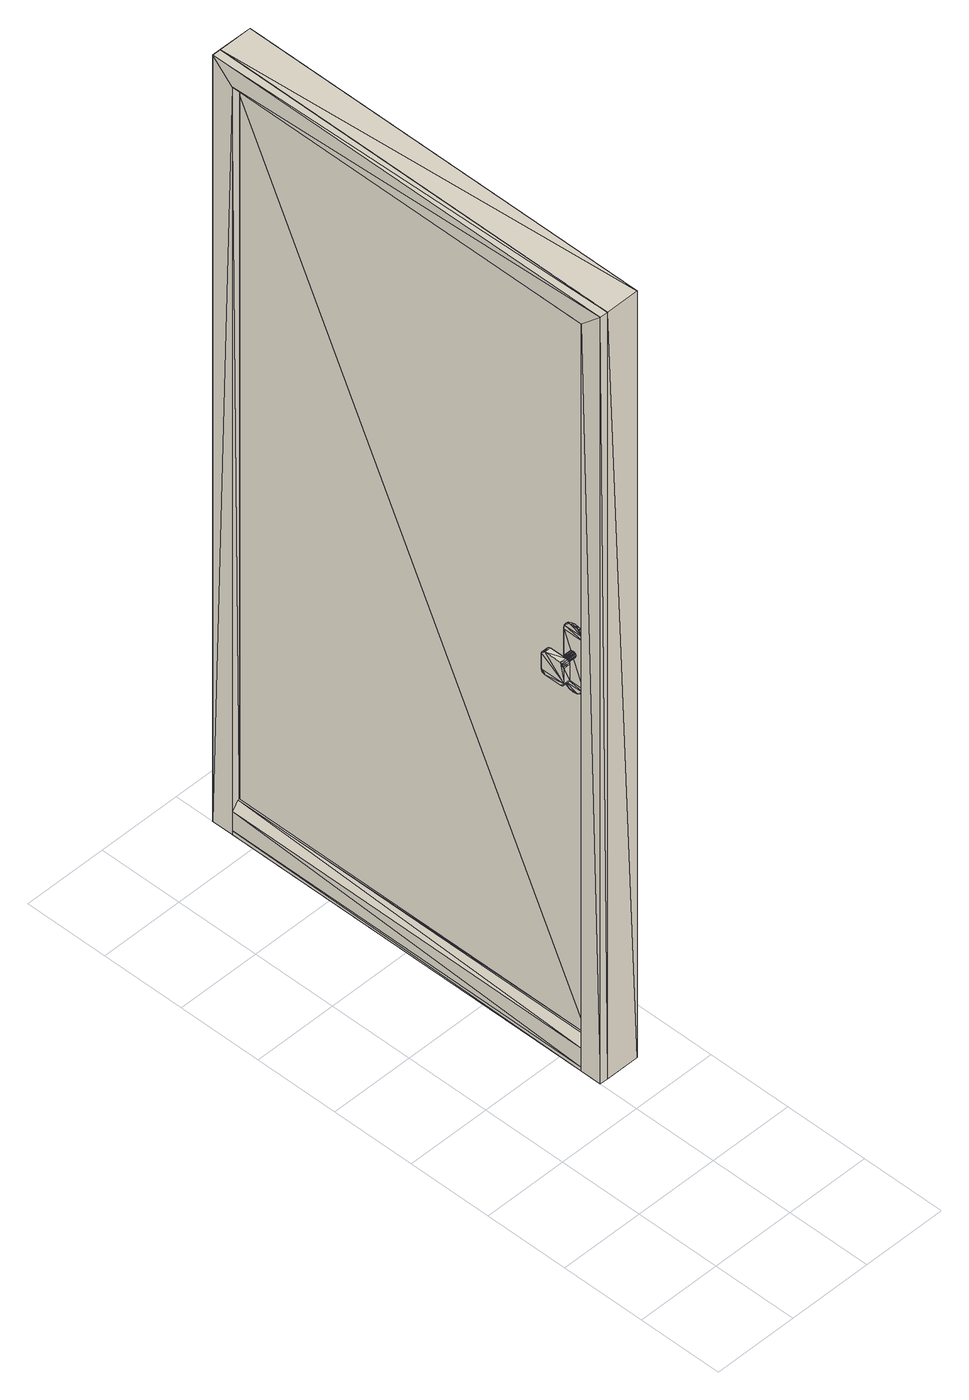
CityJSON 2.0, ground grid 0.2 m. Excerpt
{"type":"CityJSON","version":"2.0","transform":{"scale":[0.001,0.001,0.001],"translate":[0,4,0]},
"CityObjects":{
"building1":{"type":"Building","attributes":{"info":{"id":27013,"type":"IfcDoor","GlobalId":"2jTRqchjf7oB0yhQ6462T0","OwnerHistory":"#12","Name":"Haustuer","ObjectPlacement":"#24218","Representation":"#27009","Tag":"3CAFB746-2204-4C6C-BF-ED-F5FE276FA162","OverallHeight":2.01,"OverallWidth":1.01},"psets":{"Pset_DoorCommon":{"ThermalTransmittance":{"id":27020,"class":"IfcPropertySingleValue","value":1.4,"value_type":"IfcThermalTransmittanceMeasure"},"FireRating":{"id":27021,"class":"IfcPropertySingleValue","value_type":"IfcLabel"},"AcousticRating":{"id":27022,"class":"IfcPropertySingleValue","value_type":"IfcLabel"},"id":27023},"AC_Pset_Name":{"Name":{"id":27032,"class":"IfcPropertySingleValue","value":"Haustuer","value_type":"IfcLabel"},"id":27033},"Pset_FireRatingProperties":{"FireResistanceRating":{"id":27039,"class":"IfcPropertySingleValue","value_type":"IfcLabel"},"id":27040},"ArchiCADProperties":{"Komplette Element-ID":{"id":27046,"class":"IfcPropertySingleValue","value":"Haustuer","value_type":"IfcLabel"},"Kompakte Element-ID":{"id":27047,"class":"IfcPropertySingleValue","value":"Haustuer","value_type":"IfcLabel"},"Name des Sachmerkmal-Objekts":{"id":27048,"class":"IfcPropertySingleValue","value_type":"IfcLabel"},"Ursprungsgeschoss":{"id":27049,"class":"IfcPropertySingleValue","value":"Erdgeschoss","value_type":"IfcLabel"},"Raumname":{"id":27050,"class":"IfcPropertySingleValue","value":"Flur","value_type":"IfcLabel"},"Raumnummer":{"id":27051,"class":"IfcPropertySingleValue","value":"1","value_type":"IfcLabel"},"Ebene":{"id":27052,"class":"IfcPropertySingleValue","value":"Außenwände","value_type":"IfcLabel"},"Typ":{"id":27053,"class":"IfcPropertySingleValue","value":"Tür","value_type":"IfcLabel"},"Geschützt":{"id":27054,"class":"IfcPropertySingleValue","value":false,"value_type":"IfcBoolean"},"Bibliothekselement-Name":{"id":27055,"class":"IfcPropertySingleValue","value":"Eingangstür","value_type":"IfcLabel"},"Baustoff / Mehrschichtiger Aufbau / Profil / Schraffur":{"id":27056,"class":"IfcPropertySingleValue","value":"Solid","value_type":"IfcLabel"},"Etikettentext":{"id":27057,"class":"IfcPropertySingleValue","value_type":"IfcLabel"},"Eindeutige ID":{"id":27058,"class":"IfcPropertySingleValue","value_type":"IfcLabel"},"Verknüpfte Änderungen":{"id":27059,"class":"IfcPropertySingleValue","value_type":"IfcLabel"},"Tragende Funktion":{"id":27060,"class":"IfcPropertySingleValue","value":"Nicht definiert","value_type":"IfcLabel"},"Lage":{"id":27061,"class":"IfcPropertySingleValue","value":"Nicht definiert","value_type":"IfcLabel"},"Element-Klassifizierung":{"id":27062,"class":"IfcPropertySingleValue","value":"Tür","value_type":"IfcLabel"},"Umbau-Status":{"id":27063,"class":"IfcPropertySingleValue","value":"Bestand","value_type":"IfcLabel"},"Anzeigen auf Umbau-Filter":{"id":27064,"class":"IfcPropertySingleValue","value":"Alle relevanten Filter","value_type":"IfcLabel"},"ARCHICAD IFC ID":{"id":27065,"class":"IfcPropertySingleValue","value":"2jTRqchjf7oB0yhQ6462T0","value_type":"IfcLabel"},"Externe IFC ID":{"id":27066,"class":"IfcPropertySingleValue","value_type":"IfcLabel"},"Marker-Text":{"id":27067,"class":"IfcPropertySingleValue","value":"1","value_type":"IfcLabel"},"Von Raum":{"id":27068,"class":"IfcPropertySingleValue","value_type":"IfcLabel"},"zu Raum":{"id":27069,"class":"IfcPropertySingleValue","value":"Flur","value_type":"IfcLabel"},"Ausrichtung":{"id":27070,"class":"IfcPropertySingleValue","value":"R","value_type":"IfcLabel"},"Von Raum-Nummer":{"id":27071,"class":"IfcPropertySingleValue","value_type":"IfcLabel"},"Zu Raum-Nummer":{"id":27072,"class":"IfcPropertySingleValue","value":"1","value_type":"IfcLabel"},"Brandschutz":{"id":27073,"class":"IfcPropertySingleValue","value_type":"IfcLabel"},"Schalldämmwert":{"id":27074,"class":"IfcPropertySingleValue","value_type":"IfcLabel"},"Wandstruktur":{"id":27075,"class":"IfcPropertySingleValue","value":"Leichtbeton 102890359","value_type":"IfcLabel"},"Nominale B x H":{"id":27076,"class":"IfcPropertySingleValue","value":"1,01x2,01","value_type":"IfcLabel"},"Nominale B x H x T":{"id":27077,"class":"IfcPropertySingleValue","value":"1,01x2,01x0,30","value_type":"IfcLabel"},"id":27078},"AC_Pset_Eingangstür":{"Türpaneel (gs_ap)":{"id":27115,"class":"IfcPropertySingleValue","value":"Typ 1","value_type":"IfcLabel"},"Material_Stock":{"id":27116,"class":"IfcPropertySingleValue","value":"Kiefer, glänzend","value_type":"IfcLabel"},"Material_Paneel":{"id":27117,"class":"IfcPropertySingleValue","value":"Kiefer, glänzend","value_type":"IfcLabel"},"Material_Glas":{"id":27118,"class":"IfcPropertySingleValue","value":"Glas","value_type":"IfcLabel"},"Material_Metallteile":{"id":27119,"class":"IfcPropertySingleValue","value":"Kupfer","value_type":"IfcLabel"},"Öffnungswinkel im 2D":{"id":27120,"class":"IfcPropertySingleValue","value":90,"value_type":"IfcPlaneAngleMeasure"},"Öffnungswinkel im 3D":{"id":27121,"class":"IfcPropertySingleValue","value":0,"value_type":"IfcPlaneAngleMeasure"},"Öffnungslinien im 3D":{"id":27122,"class":"IfcPropertySingleValue","value":true,"value_type":"IfcBoolean"},"Türeinfassungen (efa)":{"id":27123,"class":"IfcPropertySingleValue","value":false,"value_type":"IfcBoolean"},"2D-Darstellung":{"id":27124,"class":"IfcPropertySingleValue","value":true,"value_type":"IfcBoolean"},"Typenwahl":{"id":27125,"class":"IfcPropertySingleValue","value":"Typ 2","value_type":"IfcLabel"},"Ladenfalz":{"id":27126,"class":"IfcPropertySingleValue","value":false,"value_type":"IfcBoolean"},"Mittelgewände":{"id":27127,"class":"IfcPropertySingleValue","value":false,"value_type":"IfcBoolean"},"Material_Einfassungen":{"id":27128,"class":"IfcPropertySingleValue","value":"0","value_type":"IfcLabel"},"Stift_Kontur":{"id":27129,"class":"IfcPropertySingleValue","value_type":"IfcLabel"},"Stift_Schraffur":{"id":27130,"class":"IfcPropertySingleValue","value_type":"IfcLabel"},"Stift_Hintergrundschraffur":{"id":27131,"class":"IfcPropertySingleValue","value":"Transparent","value_type":"IfcLabel"},"Ausfüllmuster_Schale":{"id":27132,"class":"IfcPropertySingleValue","value":"Solid","value_type":"IfcLabel"},"Ausfüllmuster_Konstruktion":{"id":27133,"class":"IfcPropertySingleValue","value":"0","value_type":"IfcLabel"},"Linientyp":{"id":27134,"class":"IfcPropertySingleValue","value":1,"value_type":"IfcReal"},"Türklinke (gs_handle)":{"id":27135,"class":"IfcPropertySingleValue","value":true,"value_type":"IfcBoolean"},"Türklinke außen":{"id":27136,"class":"IfcPropertySingleValue","value":"Knopf","value_type":"IfcLabel"},"Türklinke innen":{"id":27137,"class":"IfcPropertySingleValue","value":"Klinke 1","value_type":"IfcLabel"},"Linientyp_Schwelle":{"id":27138,"class":"IfcPropertySingleValue","value":1,"value_type":"IfcReal"},"Schwelle füllen":{"id":27139,"class":"IfcPropertySingleValue","value":true,"value_type":"IfcBoolean"},"Symbol Abbruch / Neubau":{"id":27140,"class":"IfcPropertySingleValue","value":"Kein","value_type":"IfcLabel"},"Stift Abbruch":{"id":27141,"class":"IfcPropertySingleValue","value_type":"IfcLabel"},"Stift Neubau":{"id":27142,"class":"IfcPropertySingleValue","value_type":"IfcLabel"},"Schraffurtyp":{"id":27143,"class":"IfcPropertySingleValue","value":"Solid","value_type":"IfcLabel"},"Stock":{"id":27144,"class":"IfcPropertySingleValue","value_type":"IfcLabel"},"Türpaneel (gs_leaf_pen)":{"id":27145,"class":"IfcPropertySingleValue","value_type":"IfcLabel"},"Öffnungslinie":{"id":27146,"class":"IfcPropertySingleValue","value_type":"IfcLabel"},"Schwelle (gs_pen_2D)":{"id":27147,"class":"IfcPropertySingleValue","value_type":"IfcLabel"},"Grundriss":{"id":27148,"class":"IfcPropertySingleValue","value":"Masstababhängig","value_type":"IfcLabel"},"Schnitt / Ansicht":{"id":27149,"class":"IfcPropertySingleValue","value":"Masstababhängig","value_type":"IfcLabel"},"3D":{"id":27150,"class":"IfcPropertySingleValue","value":"Komplett","value_type":"IfcLabel"},"Nominalmaß=Durchgangslichte":{"id":27151,"class":"IfcPropertySingleValue","value":false,"value_type":"IfcBoolean"},"Preis":{"id":27152,"class":"IfcPropertySingleValue","value":0,"value_type":"IfcReal"},"Hersteller":{"id":27153,"class":"IfcPropertySingleValue","value_type":"IfcLabel"},"Anmerkung":{"id":27154,"class":"IfcPropertySingleValue","value_type":"IfcLabel"},"Lage":{"id":27155,"class":"IfcPropertySingleValue","value_type":"IfcLabel"},"Accessoire":{"id":27156,"class":"IfcPropertySingleValue","value_type":"IfcLabel"},"Glas":{"id":27157,"class":"IfcPropertySingleValue","value_type":"IfcLabel"},"Sturz Detail":{"id":27158,"class":"IfcPropertySingleValue","value_type":"IfcLabel"},"Anschlag Detail":{"id":27159,"class":"IfcPropertySingleValue","value_type":"IfcLabel"},"Brüstung Detail":{"id":27160,"class":"IfcPropertySingleValue","value_type":"IfcLabel"},"Beschlag":{"id":27161,"class":"IfcPropertySingleValue","value_type":"IfcLabel"},"Beschlag Schlüssel Rm. Nummer":{"id":27162,"class":"IfcPropertySingleValue","value_type":"IfcLabel"},"Öffnungstyp":{"id":27163,"class":"IfcPropertySingleValue","value_type":"IfcLabel"},"Oberflächenbehandlung":{"id":27164,"class":"IfcPropertySingleValue","value_type":"IfcLabel"},"Höhenlage":{"id":27165,"class":"IfcPropertySingleValue","value_type":"IfcLabel"},"Fensterbänder":{"id":27166,"class":"IfcPropertySingleValue","value_type":"IfcLabel"},"Verschluß":{"id":27167,"class":"IfcPropertySingleValue","value_type":"IfcLabel"},"Glasfläche":{"id":27168,"class":"IfcPropertySingleValue","value":0,"value_type":"IfcReal"},"Umfang der Glasfläche":{"id":27169,"class":"IfcPropertySingleValue","value":0,"value_type":"IfcReal"},"Wärmedurchgangszahl":{"id":27170,"class":"IfcPropertySingleValue","value_type":"IfcLabel"},"Feuerfestigkeit":{"id":27171,"class":"IfcPropertySingleValue","value_type":"IfcLabel"},"Schalldämmwert":{"id":27172,"class":"IfcPropertySingleValue","value_type":"IfcLabel"},"Gruppe":{"id":27173,"class":"IfcPropertySingleValue","value":"Tür","value_type":"IfcLabel"},"Inventarnummer":{"id":27174,"class":"IfcPropertySingleValue","value_type":"IfcLabel"},"Seriennummer":{"id":27175,"class":"IfcPropertySingleValue","value_type":"IfcLabel"},"Herstellungsjahr":{"id":27176,"class":"IfcPropertySingleValue","value_type":"IfcLabel"},"Gewicht":{"id":27177,"class":"IfcPropertySingleValue","value":0,"value_type":"IfcReal"},"Gewichteinheit":{"id":27178,"class":"IfcPropertySingleValue","value":"kg","value_type":"IfcLabel"},"Frei definierbar 1":{"id":27179,"class":"IfcPropertySingleValue","value_type":"IfcLabel"},"Frei definierbar 2":{"id":27180,"class":"IfcPropertySingleValue","value_type":"IfcLabel"},"Frei definierbar 3":{"id":27181,"class":"IfcPropertySingleValue","value_type":"IfcLabel"},"Frei definierbar 4":{"id":27182,"class":"IfcPropertySingleValue","value_type":"IfcLabel"},"Frei definierbar 5":{"id":27183,"class":"IfcPropertySingleValue","value_type":"IfcLabel"},"IFC Betrieb (ifc_optype)":{"id":27184,"class":"IfcPropertySingleValue","value":0,"value_type":"IfcReal"},"IFC Betrieb (ifc_optypestr)":{"id":27185,"class":"IfcPropertySingleValue","value":"Nicht definiert","value_type":"IfcLabel"},"Oberlicht (gs_kamp)":{"id":27186,"class":"IfcPropertySingleValue","value":true,"value_type":"IfcBoolean"},"Typ_Türklinke":{"id":27187,"class":"IfcPropertySingleValue","value_type":"IfcLabel"},"Schwelle (gs_kk)":{"id":27188,"class":"IfcPropertySingleValue","value":true,"value_type":"IfcBoolean"},"Wandkontur (0-Keine,1-Voll,2-Seite,3-Länge)":{"id":27189,"class":"IfcPropertySingleValue","value":1,"value_type":"IfcReal"},"Fixpunte 0-Kein,1-2D,2-3D,3-Alle":{"id":27190,"class":"IfcPropertySingleValue","value":3,"value_type":"IfcReal"},"Showing 2D Hotspots in 3D":{"id":27191,"class":"IfcPropertySingleValue","value":true,"value_type":"IfcBoolean"},"Hole Has Wall's Side Material":{"id":27192,"class":"IfcPropertySingleValue","value":false,"value_type":"IfcBoolean"},"Hole Material's Split is Curved":{"id":27193,"class":"IfcPropertySingleValue","value":false,"value_type":"IfcBoolean"},"Show Editable Hotspots":{"id":27194,"class":"IfcPropertySingleValue","value":true,"value_type":"IfcBoolean"},"id":27195},"BaseQuantities":{"Height":{"id":27280,"class":"IfcQuantityLength","value":2.01},"Width":{"id":27281,"class":"IfcQuantityLength","value":1.01},"Perimeter":{"id":27282,"class":"IfcQuantityLength","value":6.04},"Area":{"id":27283,"class":"IfcQuantityArea","value":2.03},"Volume":{"id":27284,"class":"IfcQuantityVolume","value":0.15},"Depth":{"id":27285,"class":"IfcQuantityLength","value":0.3},"id":27286},"ArchiCADQuantities":{"Höhenangabe zum Projekt-Nullpunkt":{"id":27291,"class":"IfcQuantityLength","value":0},"Höhe zu Geschoss":{"id":27292,"class":"IfcQuantityLength","value":0},"Höhe":{"id":27293,"class":"IfcQuantityLength","value":2.01},"Oberflächenbereich":{"id":27294,"class":"IfcQuantityArea","value":6.42},"Netto-Volumen":{"id":27295,"class":"IfcQuantityVolume","value":0.15},"Breite":{"id":27296,"class":"IfcQuantityLength","value":1.01},"Dicke":{"id":27297,"class":"IfcQuantityLength","value":0.1},"F/T nominale Brüstungs-/Schwellenhöhe":{"id":27298,"class":"IfcQuantityLength","value":0},"F/T Brüstungs-/Schwellenhöhe auf der Anschlagseite":{"id":27299,"class":"IfcQuantityLength","value":0},"F/T Brüstungs-/Schwellenhöhe gegenüber der Anschlagseite":{"id":27300,"class":"IfcQuantityLength","value":0},"F/T nominale Sturzhöhe":{"id":27301,"class":"IfcQuantityLength","value":2.01},"F/T Sturzhöhe auf der Anschlagseite":{"id":27302,"class":"IfcQuantityLength","value":2.01},"F/T Sturzhöhe gegenüber der Anschlagseite":{"id":27303,"class":"IfcQuantityLength","value":2.01},"F/T Öffnungsbreite auf der Anschlagseite":{"id":27304,"class":"IfcQuantityLength","value":1.01},"F/T Öffnungsbreite gegenüber der Anschlagseite":{"id":27305,"class":"IfcQuantityLength","value":1.01},"F/T Höhe der Öffnung auf der Anschlagseite":{"id":27306,"class":"IfcQuantityLength","value":2.01},"F/T Höhe der Öffnung gegenüber der Anschlagseite":{"id":27307,"class":"IfcQuantityLength","value":2.01},"F/T Oberfläche der Öffnung auf der Anschlagseite":{"id":27308,"class":"IfcQuantityArea","value":2.03},"F/T Oberfläche der Öffnung gegenüber der Anschlagseite":{"id":27309,"class":"IfcQuantityArea","value":2.03},"Nominale F/T Öffnungsbreite auf der Anschlagseite":{"id":27310,"class":"IfcQuantityLength","value":1.01},"Nominale F/T Öffnungsbreite gegenüber der Anschlagseite":{"id":27311,"class":"IfcQuantityLength","value":1.01},"Nominale F/T Höhe der Öffnung auf der Anschlagseite":{"id":27312,"class":"IfcQuantityLength","value":2.01},"Nominale F/T Höhe der Öffnung gegenüber der Anschlagseite":{"id":27313,"class":"IfcQuantityLength","value":2.01},"Nominale T/F Öffnungsoberfläche auf der Anschlagsseite":{"id":27314,"class":"IfcQuantityArea","value":2.03},"Nominale T/F Öffnungsoberfläche auf der Seite gegenüber der Anschlagsseite":{"id":27315,"class":"IfcQuantityArea","value":2.03},"F/T Volumen der Öffnung":{"id":27316,"class":"IfcQuantityVolume","value":0.15},"T/F Öffnung Nominaler Oberflächenbereich":{"id":27317,"class":"IfcQuantityArea","value":2.03},"F/T nominales Volumen der Öffnung":{"id":27318,"class":"IfcQuantityVolume","value":0.609},"Brüstungshöhe":{"id":27319,"class":"IfcQuantityLength","value":0},"Wanddicke":{"id":27320,"class":"IfcQuantityLength","value":0.3},"id":27321},"AC_Equantity_Eingangstür":{"Stockbreite":{"id":27326,"class":"IfcQuantityLength","value":0.05},"Stockstärke":{"id":27327,"class":"IfcQuantityLength","value":0.1},"Breite":{"id":27328,"class":"IfcQuantityLength","value":0.07},"Breite_oben":{"id":27329,"class":"IfcQuantityLength","value":0.3},"Stärke_oben":{"id":27330,"class":"IfcQuantityLength","value":0.085},"Breite_Sturz_aussen":{"id":27331,"class":"IfcQuantityLength","value":0.06},"Breite_unten":{"id":27332,"class":"IfcQuantityLength","value":0.07},"Breite_Fensterbank":{"id":27333,"class":"IfcQuantityLength","value":0.07},"Schwellenhöhe":{"id":27334,"class":"IfcQuantityLength","value":0.01},"Höhe_Oberlicht (von oben)":{"id":27335,"class":"IfcQuantityLength","value":0.5},"Z Dimension":{"id":27336,"class":"IfcQuantityLength","value":1},"Brüstungshöhe zum aktuellen Geschoss":{"id":27337,"class":"IfcQuantityLength","value":0},"Untere Ebene":{"id":27338,"class":"IfcQuantityLength","value":1},"Obere Ebene":{"id":27339,"class":"IfcQuantityLength","value":0},"Leaf Thickness":{"id":27340,"class":"IfcQuantityLength","value":0.04},"AC Left Opening Oversize":{"id":27341,"class":"IfcQuantityLength","value":0},"AC Right Opening Oversize":{"id":27342,"class":"IfcQuantityLength","value":0},"AC Upper Opening Oversize":{"id":27343,"class":"IfcQuantityLength","value":0},"AC Lower Opening Oversize":{"id":27344,"class":"IfcQuantityLength","value":0},"id":27345}}},"geometry":[{"type":"MultiSurface","lod":"2","boundaries":[[[0,1,2]],[[0,2,3]],[[4,1,5]],[[4,2,1]],[[4,6,7]],[[4,8,6]],[[9,6,8]],[[10,6,9]],[[2,7,3]],[[2,4,7]],[[3,11,0]],[[3,7,11]],[[12,13,14]],[[12,14,15]],[[11,1,0]],[[11,12,15]],[[5,11,15]],[[5,1,11]],[[5,15,8]],[[5,8,4]],[[9,15,14]],[[9,8,15]],[[14,13,10]],[[14,10,9]],[[6,13,12]],[[6,10,13]],[[12,11,7]],[[12,7,6]],[[16,2,17]],[[16,17,18]],[[19,2,4]],[[19,17,2]],[[19,20,21]],[[19,22,20]],[[23,20,22]],[[24,20,23]],[[17,21,18]],[[17,19,21]],[[18,25,16]],[[18,21,25]],[[26,27,9]],[[26,9,8]],[[25,2,16]],[[4,25,26]],[[4,26,8]],[[4,2,25]],[[4,8,22]],[[4,22,19]],[[23,8,9]],[[23,22,8]],[[9,27,24]],[[9,24,23]],[[20,27,26]],[[20,24,27]],[[26,25,21]],[[26,21,20]],[[13,0,28]],[[13,28,29]],[[30,0,31]],[[30,28,0]],[[28,30,32]],[[28,32,29]],[[29,33,13]],[[29,32,33]],[[31,0,13]],[[31,13,33]],[[31,33,32]],[[31,32,30]],[[29,28,34]],[[29,34,35]],[[36,28,30]],[[36,34,28]],[[34,36,37]],[[34,37,35]],[[35,32,29]],[[35,37,32]],[[30,28,29]],[[30,29,32]],[[30,32,37]],[[30,37,36]],[[38,39,40]],[[38,40,41]],[[42,39,43]],[[42,40,39]],[[40,42,44]],[[40,44,41]],[[41,45,38]],[[41,44,45]],[[43,39,38]],[[43,38,45]],[[43,45,44]],[[43,44,42]],[[41,40,18]],[[41,18,24]],[[46,40,42]],[[46,18,40]],[[18,46,47]],[[18,47,24]],[[24,44,41]],[[24,47,44]],[[42,40,41]],[[42,41,44]],[[42,44,47]],[[42,47,46]],[[48,49,50]],[[48,50,51]],[[7,49,52]],[[7,50,49]],[[50,7,6]],[[50,6,51]],[[51,53,48]],[[51,6,53]],[[52,49,48]],[[52,48,53]],[[52,53,6]],[[52,6,7]],[[46,54,47]],[[46,55,54]],[[56,57,46]],[[56,46,47]],[[55,46,57]],[[58,59,55]],[[58,55,57]],[[55,60,54]],[[55,59,60]],[[54,60,61]],[[56,54,61]],[[47,54,56]],[[58,56,61]],[[58,57,56]],[[58,61,60]],[[58,60,59]],[[62,63,64]],[[62,65,63]],[[66,64,67]],[[66,62,64]],[[68,69,70]],[[71,72,69]],[[66,73,71]],[[66,69,68]],[[66,71,69]],[[62,68,74]],[[62,66,68]],[[75,76,77]],[[65,74,78]],[[65,62,74]],[[79,78,76]],[[79,65,78]],[[80,75,81]],[[80,76,75]],[[80,79,76]],[[82,79,80]],[[65,83,63]],[[65,79,83]],[[84,85,86]],[[87,88,85]],[[83,89,87]],[[83,85,84]],[[83,87,85]],[[63,84,90]],[[63,83,84]],[[91,92,93]],[[64,90,94]],[[64,63,90]],[[67,94,92]],[[67,64,94]],[[95,91,96]],[[95,92,91]],[[95,67,92]],[[97,67,95]],[[73,67,97]],[[73,66,67]],[[97,95,71]],[[97,71,73]],[[95,96,72]],[[95,72,71]],[[96,91,69]],[[96,69,72]],[[91,93,70]],[[91,70,69]],[[68,93,92]],[[68,70,93]],[[74,92,94]],[[74,68,92]],[[78,94,90]],[[78,74,94]],[[76,90,84]],[[76,78,90]],[[77,84,86]],[[77,76,84]],[[86,85,75]],[[86,75,77]],[[85,88,81]],[[85,81,75]],[[88,87,80]],[[88,80,81]],[[87,89,82]],[[87,82,80]],[[79,89,83]],[[79,82,89]],[[98,99,100]],[[98,100,101]],[[102,103,104]],[[102,104,99]],[[105,98,106]],[[107,102,99]],[[108,105,109]],[[108,98,105]],[[110,111,112]],[[113,108,114]],[[115,112,107]],[[115,107,99]],[[115,110,112]],[[116,99,98]],[[116,98,108]],[[116,108,113]],[[117,118,119]],[[117,119,115]],[[120,116,121]],[[120,121,122]],[[123,116,120]],[[124,125,117]],[[126,127,124]],[[126,124,117]],[[128,129,130]],[[131,126,117]],[[131,123,129]],[[131,99,116]],[[131,115,99]],[[131,117,115]],[[131,116,123]],[[131,129,128]],[[132,126,131]],[[132,133,126]],[[134,105,106]],[[134,135,105]],[[135,109,105]],[[135,136,109]],[[136,108,109]],[[136,137,108]],[[137,114,108]],[[137,138,114]],[[138,113,114]],[[138,139,113]],[[116,113,139]],[[116,139,140]],[[121,116,140]],[[121,140,141]],[[122,121,141]],[[122,141,142]],[[120,122,142]],[[120,142,143]],[[123,120,143]],[[123,143,144]],[[129,123,144]],[[129,144,145]],[[130,129,145]],[[130,145,146]],[[128,130,146]],[[128,146,147]],[[131,128,147]],[[131,147,148]],[[132,131,148]],[[132,148,149]],[[149,133,132]],[[149,150,133]],[[150,126,133]],[[150,151,126]],[[151,127,126]],[[151,152,127]],[[152,124,127]],[[152,153,124]],[[153,125,124]],[[153,154,125]],[[154,117,125]],[[154,155,117]],[[155,118,117]],[[155,156,118]],[[156,119,118]],[[156,157,119]],[[157,115,119]],[[157,158,115]],[[110,115,158]],[[110,158,159]],[[111,110,159]],[[111,159,160]],[[112,111,160]],[[112,160,161]],[[107,112,161]],[[107,161,162]],[[102,107,162]],[[102,162,163]],[[103,102,163]],[[103,163,164]],[[104,103,164]],[[104,164,165]],[[99,104,165]],[[99,165,166]],[[166,100,99]],[[166,167,100]],[[167,101,100]],[[167,168,101]],[[168,98,101]],[[168,169,98]],[[169,106,98]],[[169,134,106]],[[137,140,139]],[[137,139,138]],[[143,142,141]],[[143,141,140]],[[135,137,136]],[[144,143,140]],[[169,135,134]],[[169,137,135]],[[147,146,145]],[[167,169,168]],[[148,145,144]],[[148,144,140]],[[148,147,145]],[[166,140,137]],[[166,137,169]],[[166,169,167]],[[151,150,149]],[[151,149,148]],[[163,166,165]],[[163,165,164]],[[153,152,151]],[[162,166,163]],[[155,154,153]],[[155,153,151]],[[159,161,160]],[[157,156,155]],[[158,155,151]],[[158,162,161]],[[158,140,166]],[[158,148,140]],[[158,157,155]],[[158,151,148]],[[158,166,162]],[[158,161,159]],[[170,171,172]],[[170,173,171]],[[174,172,175]],[[174,170,172]],[[176,177,178]],[[179,178,180]],[[179,176,178]],[[181,182,183]],[[184,185,186]],[[170,174,184]],[[170,184,186]],[[187,181,188]],[[187,182,181]],[[173,186,176]],[[173,179,182]],[[173,187,189]],[[173,182,187]],[[173,176,179]],[[173,170,186]],[[190,189,191]],[[190,192,173]],[[190,173,189]],[[173,193,171]],[[173,192,193]],[[194,195,196]],[[197,196,198]],[[197,194,196]],[[199,200,201]],[[202,203,204]],[[171,193,202]],[[171,202,204]],[[205,199,206]],[[205,200,199]],[[172,204,194]],[[172,197,200]],[[172,205,207]],[[172,200,205]],[[172,194,197]],[[172,171,204]],[[208,175,172]],[[208,207,209]],[[208,172,207]],[[184,175,208]],[[184,174,175]],[[208,209,185]],[[208,185,184]],[[209,207,186]],[[209,186,185]],[[207,205,176]],[[207,176,186]],[[205,206,177]],[[205,177,176]],[[206,199,178]],[[206,178,177]],[[180,199,201]],[[180,178,199]],[[179,201,200]],[[179,180,201]],[[182,200,197]],[[182,179,200]],[[183,197,198]],[[183,182,197]],[[181,198,196]],[[181,183,198]],[[196,195,188]],[[196,188,181]],[[195,194,187]],[[195,187,188]],[[194,204,189]],[[194,189,187]],[[204,203,191]],[[204,191,189]],[[203,202,190]],[[203,190,191]],[[192,202,193]],[[192,190,202]],[[210,211,212]],[[213,212,214]],[[213,210,212]],[[215,210,213]],[[216,217,218]],[[216,218,210]],[[219,215,220]],[[221,222,216]],[[223,221,216]],[[223,216,210]],[[224,225,226]],[[227,228,223]],[[229,219,225]],[[229,224,230]],[[229,210,215]],[[229,215,219]],[[229,225,224]],[[231,232,227]],[[231,227,223]],[[233,231,223]],[[234,229,235]],[[234,235,236]],[[237,238,233]],[[239,234,240]],[[241,234,239]],[[241,242,237]],[[241,210,229]],[[241,223,210]],[[241,233,223]],[[241,229,234]],[[241,237,233]],[[243,244,242]],[[243,242,241]],[[245,243,241]],[[225,219,246]],[[225,246,247]],[[226,225,247]],[[226,247,248]],[[224,226,248]],[[224,248,249]],[[230,224,249]],[[230,249,250]],[[250,251,229]],[[250,229,230]],[[251,252,235]],[[251,235,229]],[[252,253,236]],[[252,236,235]],[[253,254,234]],[[253,234,236]],[[254,255,240]],[[254,240,234]],[[255,256,239]],[[255,239,240]],[[256,257,241]],[[256,241,239]],[[257,258,245]],[[257,245,241]],[[243,245,258]],[[243,258,259]],[[244,243,259]],[[244,259,260]],[[242,244,260]],[[242,260,261]],[[237,242,261]],[[237,261,262]],[[238,237,262]],[[238,262,263]],[[233,238,263]],[[233,263,264]],[[231,233,264]],[[231,264,265]],[[232,231,265]],[[232,265,266]],[[227,232,266]],[[227,266,267]],[[228,227,267]],[[228,267,268]],[[268,269,223]],[[268,223,228]],[[269,270,221]],[[269,221,223]],[[270,271,222]],[[270,222,221]],[[271,272,216]],[[271,216,222]],[[272,273,217]],[[272,217,216]],[[273,274,218]],[[273,218,217]],[[274,275,210]],[[274,210,218]],[[275,276,211]],[[275,211,210]],[[212,211,276]],[[212,276,277]],[[214,212,277]],[[214,277,278]],[[213,214,278]],[[213,278,279]],[[215,213,279]],[[215,279,280]],[[220,215,280]],[[220,280,281]],[[219,220,281]],[[219,281,246]],[[251,250,249]],[[247,249,248]],[[247,251,249]],[[246,251,247]],[[254,253,252]],[[254,252,251]],[[280,246,281]],[[256,255,254]],[[257,256,254]],[[257,254,251]],[[277,279,278]],[[259,258,257]],[[275,280,279]],[[275,277,276]],[[275,246,280]],[[275,251,246]],[[275,279,277]],[[261,260,259]],[[261,259,257]],[[262,261,257]],[[272,275,274]],[[272,274,273]],[[264,263,262]],[[270,272,271]],[[269,272,270]],[[269,265,264]],[[269,251,275]],[[269,257,251]],[[269,262,257]],[[269,275,272]],[[269,264,262]],[[267,266,265]],[[267,265,269]],[[268,267,269]],[[282,283,284]],[[285,284,286]],[[287,282,284]],[[287,284,285]],[[288,289,290]],[[288,290,282]],[[291,287,292]],[[291,282,287]],[[293,294,288]],[[295,293,288]],[[295,288,282]],[[296,291,297]],[[296,297,298]],[[296,282,291]],[[299,282,296]],[[300,301,295]],[[302,299,303]],[[304,305,300]],[[306,300,295]],[[306,304,300]],[[307,282,299]],[[307,299,302]],[[308,309,306]],[[308,306,295]],[[310,307,311]],[[310,295,282]],[[310,282,307]],[[312,310,313]],[[312,313,314]],[[312,295,310]],[[315,295,312]],[[315,316,317]],[[315,317,308]],[[315,308,295]],[[297,291,318]],[[297,318,319]],[[298,297,319]],[[298,319,320]],[[296,298,320]],[[296,320,321]],[[321,322,299]],[[321,299,296]],[[322,323,303]],[[322,303,299]],[[323,324,302]],[[323,302,303]],[[324,325,307]],[[324,307,302]],[[325,326,311]],[[325,311,307]],[[326,327,310]],[[326,310,311]],[[327,328,313]],[[327,313,310]],[[328,329,314]],[[328,314,313]],[[329,330,312]],[[329,312,314]],[[330,331,315]],[[330,315,312]],[[316,315,331]],[[316,331,332]],[[317,316,332]],[[317,332,333]],[[308,317,333]],[[308,333,334]],[[309,308,334]],[[309,334,335]],[[306,309,335]],[[306,335,336]],[[304,306,336]],[[304,336,337]],[[305,304,337]],[[305,337,338]],[[300,305,338]],[[300,338,339]],[[301,300,339]],[[301,339,340]],[[340,341,295]],[[340,295,301]],[[341,342,293]],[[341,293,295]],[[342,343,294]],[[342,294,293]],[[343,344,288]],[[343,288,294]],[[344,345,289]],[[344,289,288]],[[345,346,290]],[[345,290,289]],[[346,347,282]],[[346,282,290]],[[347,348,283]],[[347,283,282]],[[284,283,348]],[[284,348,349]],[[286,284,349]],[[286,349,350]],[[285,286,350]],[[285,350,351]],[[287,285,351]],[[287,351,352]],[[292,287,352]],[[292,352,353]],[[291,292,353]],[[291,353,318]],[[319,321,320]],[[324,323,322]],[[318,321,319]],[[325,324,322]],[[327,326,325]],[[352,318,353]],[[349,352,351]],[[349,351,350]],[[330,329,328]],[[330,328,327]],[[347,349,348]],[[347,322,321]],[[347,321,318]],[[347,325,322]],[[347,318,352]],[[347,352,349]],[[333,332,331]],[[334,333,331]],[[344,347,346]],[[344,346,345]],[[336,335,334]],[[342,344,343]],[[341,344,342]],[[341,331,330]],[[341,327,325]],[[341,330,327]],[[341,325,347]],[[341,334,331]],[[341,347,344]],[[341,336,334]],[[339,338,337]],[[339,337,336]],[[339,336,341]],[[340,339,341]],[[354,355,356]],[[354,356,357]],[[358,359,360]],[[354,360,355]],[[361,354,362]],[[361,363,358]],[[361,360,354]],[[361,358,360]],[[360,364,356]],[[355,360,356]],[[357,356,365]],[[357,365,366]],[[357,367,362]],[[357,362,354]],[[367,368,361]],[[367,361,362]],[[363,361,368]],[[363,368,369]],[[363,369,370]],[[358,363,370]],[[371,359,358]],[[370,371,358]],[[364,360,359]],[[371,364,359]],[[365,364,372]],[[356,364,365]],[[373,365,374]],[[366,365,373]],[[366,375,367]],[[366,367,357]],[[375,376,368]],[[375,368,367]],[[369,368,376]],[[369,376,377]],[[378,369,377]],[[370,369,378]],[[370,379,371]],[[378,379,370]],[[371,372,364]],[[379,372,371]],[[365,372,380]],[[365,380,374]],[[381,382,373]],[[374,381,373]],[[383,375,366]],[[373,383,366]],[[384,376,375]],[[383,384,375]],[[376,384,385]],[[377,376,385]],[[378,377,385]],[[378,385,386]],[[386,387,379]],[[386,379,378]],[[387,380,372]],[[387,372,379]],[[380,381,374]],[[380,388,381]],[[389,382,381]],[[389,381,390]],[[382,391,383]],[[382,383,373]],[[391,392,384]],[[391,384,383]],[[385,384,392]],[[393,385,392]],[[394,386,385]],[[394,385,393]],[[386,395,387]],[[394,395,386]],[[387,388,380]],[[395,388,387]],[[381,388,396]],[[390,381,396]],[[389,390,397]],[[389,397,398]],[[382,399,391]],[[389,399,382]],[[391,400,392]],[[399,400,391]],[[392,401,393]],[[392,400,401]],[[401,402,394]],[[393,401,394]],[[402,403,395]],[[402,395,394]],[[403,396,388]],[[403,388,395]],[[397,396,404]],[[390,396,397]],[[405,397,406]],[[398,397,405]],[[398,407,399]],[[398,399,389]],[[407,408,400]],[[407,400,399]],[[401,400,408]],[[401,408,409]],[[401,409,410]],[[402,401,410]],[[411,403,402]],[[410,411,402]],[[404,396,403]],[[411,404,403]],[[397,404,412]],[[397,412,406]],[[405,406,413]],[[405,413,414]],[[398,415,407]],[[405,415,398]],[[407,416,408]],[[415,416,407]],[[417,408,416]],[[409,408,417]],[[410,409,417]],[[410,417,418]],[[418,419,411]],[[418,411,410]],[[419,412,404]],[[419,404,411]],[[406,412,420]],[[406,420,413]],[[414,413,421]],[[414,421,422]],[[414,423,415]],[[414,415,405]],[[423,424,416]],[[423,416,415]],[[417,416,424]],[[417,424,425]],[[418,417,425]],[[418,425,426]],[[426,427,419]],[[426,419,418]],[[427,420,412]],[[427,412,419]],[[421,420,428]],[[413,420,421]],[[429,421,430]],[[422,421,429]],[[422,431,423]],[[422,423,414]],[[431,432,424]],[[431,424,423]],[[425,424,432]],[[425,432,433]],[[434,425,433]],[[426,425,434]],[[426,435,427]],[[434,435,426]],[[427,428,420]],[[435,428,427]],[[421,428,436]],[[421,436,430]],[[429,430,437]],[[438,429,437]],[[439,431,422]],[[429,439,422]],[[440,432,431]],[[439,440,431]],[[432,440,441]],[[433,432,441]],[[434,433,441]],[[434,441,442]],[[442,443,435]],[[442,435,434]],[[443,436,428]],[[443,428,435]],[[437,430,436]],[[437,436,444]],[[437,445,438]],[[437,446,445]],[[438,447,439]],[[438,439,429]],[[447,448,440]],[[447,440,439]],[[448,449,441]],[[440,448,441]],[[441,450,442]],[[441,449,450]],[[442,451,443]],[[450,451,442]],[[443,444,436]],[[451,444,443]],[[452,446,437]],[[444,452,437]],[[453,454,445]],[[453,445,446]],[[455,438,445]],[[447,438,455]],[[456,447,455]],[[448,447,456]],[[457,449,448]],[[457,448,456]],[[450,449,457]],[[458,450,457]],[[451,450,458]],[[451,458,459]],[[444,451,459]],[[444,459,452]],[[452,453,446]],[[460,453,452]],[[453,461,454]],[[462,461,453]],[[455,445,454]],[[455,454,463]],[[456,455,463]],[[456,463,464]],[[464,465,457]],[[464,457,456]],[[466,458,457]],[[465,466,457]],[[458,466,467]],[[459,458,467]],[[459,467,460]],[[452,459,460]],[[468,462,453]],[[468,453,460]],[[462,469,461]],[[470,469,462]],[[471,454,461]],[[463,454,471]],[[472,463,471]],[[464,463,472]],[[464,473,465]],[[472,473,464]],[[473,474,466]],[[473,466,465]],[[467,466,474]],[[467,474,475]],[[460,467,475]],[[460,475,468]],[[476,470,462]],[[476,462,468]],[[476,477,478]],[[479,478,480]],[[469,470,476]],[[469,479,481]],[[469,478,479]],[[469,476,478]],[[481,461,469]],[[471,461,481]],[[479,471,481]],[[472,471,479]],[[472,480,473]],[[479,480,472]],[[480,478,474]],[[480,474,473]],[[475,474,478]],[[475,478,477]],[[468,475,477]],[[468,477,476]]]}]}
},
"vertices":[
[300,515,0],[300,495,0],[220,495,0],[220,515,0],[220,495,2010],[300,495,2010],[220,1485,1990],[220,515,1990],[220,1505,2010],[220,1505,0],[220,1485,0],[300,515,1990],[300,1485,1990],[300,1485,0],[300,1505,0],[300,1505,2010],[220,545,0],[200,495,0],[200,545,0],[200,495,2010],[200,1455,1960],[200,545,1960],[200,1505,2010],[200,1505,0],[200,1455,0],[220,545,1960],[220,1455,1960],[220,1455,0],[285,515,0],[285,1485,0],[285,515,10],[300,515,10],[285,1485,10],[300,1485,10],[250,515,0],[250,1485,0],[250,515,10],[250,1485,10],[250,1455,0],[250,545,0],[215,545,0],[215,1455,0],[215,545,10],[250,545,10],[215,1455,10],[250,1455,10],[200,545,10],[200,1455,10],[290,1485,10],[290,515,10],[220,515,10],[220,1485,10],[290,515,1990],[290,1485,1990],[200,1455,60],[200,545,60],[220,1455,10],[220,545,10],[220,545,80],[215,545,80],[215,1455,80],[220,1455,80],[215,555,1110],[220,555,985],[220,555,1110],[215,555,985],[215,557,1120],[220,557,1120],[215,603,1120],[215,590,1133],[215,598,1128],[215,570,1133],[215,580,1135],[215,562,1128],[215,605,1110],[215,590,962],[215,603,975],[215,598,967],[215,605,985],[215,557,975],[215,570,962],[215,580,960],[215,562,967],[220,557,975],[220,603,975],[220,590,962],[220,598,967],[220,570,962],[220,580,960],[220,562,967],[220,605,985],[220,590,1133],[220,603,1120],[220,598,1128],[220,605,1110],[220,570,1133],[220,580,1135],[220,562,1128],[215,587,1057],[215,585,1054],[215,586,1055],[215,586,1056],[215,581,1053],[215,583,1053],[215,584,1053],[215,588,1060],[215,587,1059],[215,580,1052],[215,587,1063],[215,587,1061],[215,576,1053],[215,577,1053],[215,579,1053],[215,586,1065],[215,586,1064],[215,575,1054],[215,585,1066],[215,573,1057],[215,574,1056],[215,574,1055],[215,581,1067],[215,584,1066],[215,583,1067],[215,580,1067],[215,572,1060],[215,573,1059],[215,573,1063],[215,573,1061],[215,576,1066],[215,579,1067],[215,577,1067],[215,575,1066],[215,574,1065],[215,574,1064],[175,587,1059],[175,588,1060],[175,587,1061],[175,587,1063],[175,586,1064],[175,586,1065],[175,585,1066],[175,584,1066],[175,583,1067],[175,581,1067],[175,580,1067],[175,579,1067],[175,577,1067],[175,576,1066],[175,575,1066],[175,574,1065],[175,574,1064],[175,573,1063],[175,573,1061],[175,572,1060],[175,573,1059],[175,573,1057],[175,574,1056],[175,574,1055],[175,575,1054],[175,576,1053],[175,577,1053],[175,579,1053],[175,580,1052],[175,581,1053],[175,583,1053],[175,584,1053],[175,585,1054],[175,586,1055],[175,586,1056],[175,587,1057],[160,550,1080],[175,550,1040],[175,550,1080],[160,550,1040],[160,551,1084],[175,551,1084],[160,600,1090],[160,604,1089],[160,607,1087],[160,610,1080],[160,609,1084],[160,607,1033],[160,610,1040],[160,609,1036],[160,553,1087],[160,556,1089],[160,560,1090],[160,600,1030],[160,604,1031],[160,560,1030],[160,553,1033],[160,556,1031],[160,551,1036],[175,551,1036],[175,600,1030],[175,604,1031],[175,607,1033],[175,610,1040],[175,609,1036],[175,607,1087],[175,610,1080],[175,609,1084],[175,553,1033],[175,556,1031],[175,560,1030],[175,600,1090],[175,604,1089],[175,560,1090],[175,553,1087],[175,556,1089],[290,593,1082],[290,596,1079],[290,599,1076],[290,604,1069],[290,602,1072],[290,605,1064],[290,580,1085],[290,584,1085],[290,589,1083],[290,605,1056],[290,605,1060],[290,571,1083],[290,576,1085],[290,567,1082],[290,599,1044],[290,604,1051],[290,602,1047],[290,561,1076],[290,564,1079],[290,593,1038],[290,596,1041],[290,556,1069],[290,558,1072],[290,555,1064],[290,580,1035],[290,589,1036],[290,584,1035],[290,555,1056],[290,555,1060],[290,571,1036],[290,576,1035],[290,567,1038],[290,556,1051],[290,561,1044],[290,558,1047],[290,564,1041],[295,605,1056],[295,604,1051],[295,602,1047],[295,599,1044],[295,596,1041],[295,593,1038],[295,589,1036],[295,584,1035],[295,580,1035],[295,576,1035],[295,571,1036],[295,567,1038],[295,564,1041],[295,561,1044],[295,558,1047],[295,556,1051],[295,555,1056],[295,555,1060],[295,555,1064],[295,556,1069],[295,558,1072],[295,561,1076],[295,564,1079],[295,567,1082],[295,571,1083],[295,576,1085],[295,580,1085],[295,584,1085],[295,589,1083],[295,593,1082],[295,596,1079],[295,599,1076],[295,602,1072],[295,604,1069],[295,605,1064],[295,605,1060],[290,593,1007],[290,596,1004],[290,599,1001],[290,604,994],[290,602,998],[290,605,989],[290,580,1010],[290,584,1010],[290,589,1008],[290,605,981],[290,605,985],[290,571,1008],[290,576,1010],[290,567,1007],[290,599,969],[290,604,976],[290,602,972],[290,596,966],[290,561,1001],[290,564,1004],[290,589,962],[290,593,963],[290,556,994],[290,558,998],[290,555,989],[290,584,960],[290,555,981],[290,555,985],[290,576,960],[290,580,960],[290,564,966],[290,571,962],[290,567,963],[290,561,969],[290,558,972],[290,556,976],[295,605,981],[295,604,976],[295,602,972],[295,599,969],[295,596,966],[295,593,963],[295,589,962],[295,584,960],[295,580,960],[295,576,960],[295,571,962],[295,567,963],[295,564,966],[295,561,969],[295,558,972],[295,556,976],[295,555,981],[295,555,985],[295,555,989],[295,556,994],[295,558,998],[295,561,1001],[295,564,1004],[295,567,1007],[295,571,1008],[295,576,1010],[295,580,1010],[295,584,1010],[295,589,1008],[295,593,1007],[295,596,1004],[295,599,1001],[295,602,998],[295,604,994],[295,605,989],[295,605,985],[295,585,1055],[295,588,1060],[330,588,1060],[330,585,1055],[295,575,1065],[295,580,1067],[295,585,1065],[295,575,1055],[295,580,1052],[295,572,1060],[330,585,1065],[331,588,1060],[332,586,1055],[330,580,1052],[330,575,1055],[330,572,1060],[330,575,1065],[330,580,1067],[332,586,1065],[334,586,1055],[333,588,1060],[333,580,1052],[335,575,1055],[335,573,1060],[335,575,1065],[333,580,1067],[334,586,1065],[333,589,1060],[335,587,1055],[336,582,1052],[339,577,1055],[340,575,1060],[339,577,1065],[336,582,1067],[335,587,1065],[336,589,1055],[334,590,1060],[339,584,1052],[343,580,1055],[344,578,1060],[343,580,1065],[339,584,1067],[336,589,1065],[335,591,1060],[337,591,1055],[341,586,1052],[346,584,1055],[347,583,1060],[346,584,1065],[341,586,1067],[337,591,1065],[337,593,1055],[335,593,1060],[342,589,1052],[347,588,1055],[349,587,1060],[347,588,1065],[342,589,1067],[337,593,1065],[335,687,1060],[337,687,1055],[343,593,1052],[348,592,1055],[350,592,1060],[348,592,1065],[343,593,1067],[337,687,1065],[335,689,1060],[337,689,1055],[343,688,1052],[348,688,1055],[350,688,1060],[348,688,1065],[343,688,1067],[337,689,1065],[336,691,1055],[334,690,1060],[342,691,1052],[347,692,1055],[349,693,1060],[347,692,1065],[342,691,1067],[336,691,1065],[333,691,1060],[335,693,1055],[341,694,1052],[346,696,1055],[347,697,1060],[346,696,1065],[341,694,1067],[335,693,1065],[334,694,1055],[333,692,1060],[339,696,1052],[343,700,1055],[344,702,1060],[343,700,1065],[339,696,1067],[334,694,1065],[331,692,1060],[332,694,1055],[336,698,1052],[339,703,1055],[340,705,1060],[339,703,1065],[336,698,1067],[332,694,1065],[330,695,1055],[330,692,1060],[333,700,1052],[335,705,1055],[335,707,1060],[335,705,1065],[333,700,1067],[330,695,1065],[325,695,1055],[325,692,1060],[330,700,1052],[330,705,1055],[330,708,1060],[330,705,1065],[330,700,1067],[325,695,1065],[325,700,1067],[325,705,1065],[325,705,1055],[325,708,1060],[325,700,1052]
]}
